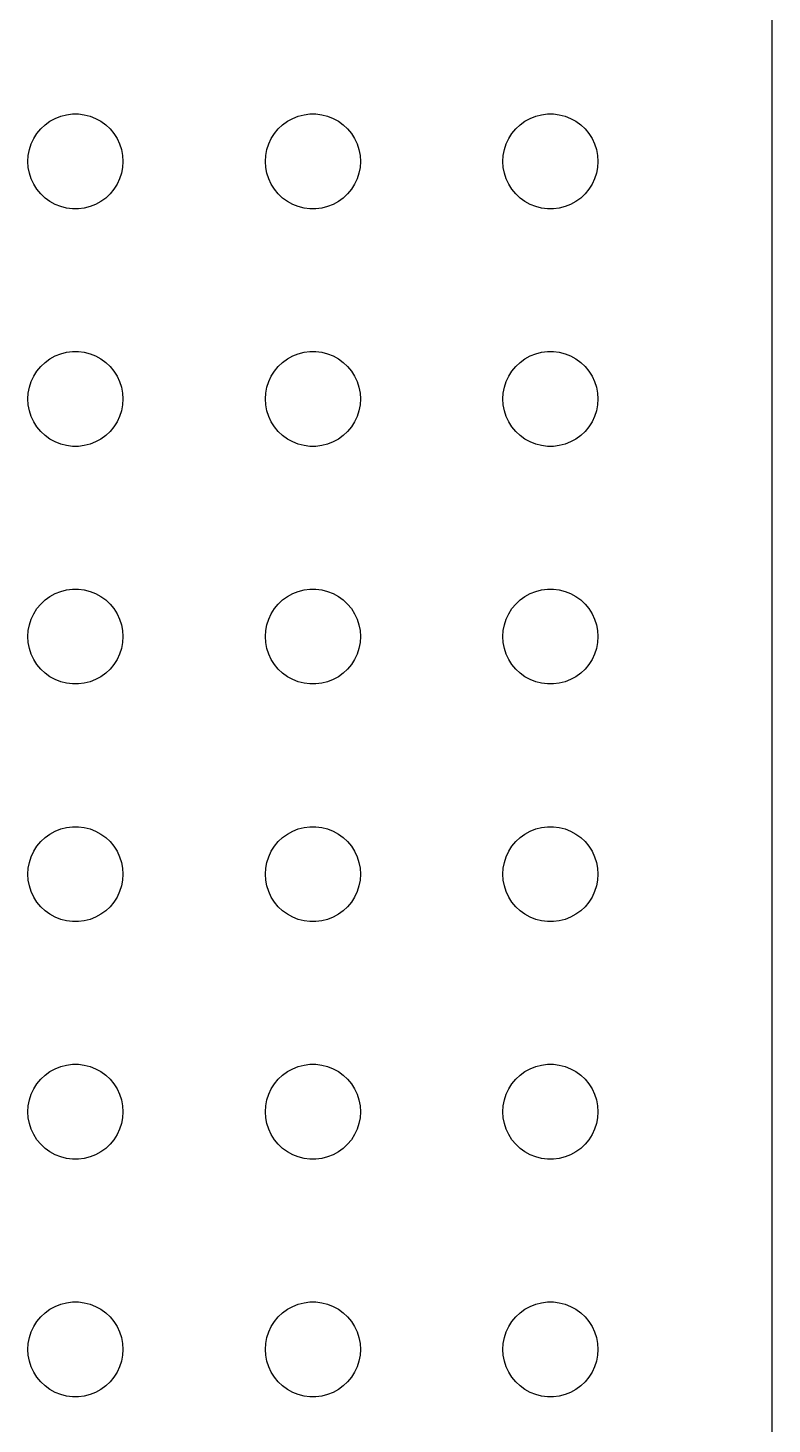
# Model space of a CAD drawing. Header units: metres. Extents: x -90 to 90, y -89 to 89.
# Drawn here: x 66 to 89.5, y -47.36 to -3.29 of the extents above; entities that cross this region are included whole.
import ezdxf

# ---------------------------------------------------------------- set-up
doc = ezdxf.new("R2010")
doc.units = ezdxf.units.M

msp = doc.modelspace()

# ---------------------------------------------------------------- linework, layer by layer
for p, q in [((89.5, -84.5), (89.5, 84.5)), ((66.6963, -6.23351), (66.8613, -6.14275)), ((66.8613, -6.14275), (67.0365, -6.07341)), ((67.0365, -6.07341), (67.2189, -6.02657)), ((67.2189, -6.02657), (67.4058, -6.00294)), ((67.4058, -6.00294), (67.5942, -6.00294)), ((67.5942, -6.00294), (67.7811, -6.02657)), ((67.7811, -6.02657), (67.9635, -6.07341)), ((67.9635, -6.07341), (68.1387, -6.14275)), ((68.1387, -6.14275), (68.3037, -6.23351)), ((74.1963, -6.23351), (74.3613, -6.14275)), ((74.3613, -6.14275), (74.5365, -6.07341)), ((74.5365, -6.07341), (74.7189, -6.02657)), ((74.7189, -6.02657), (74.9058, -6.00294)), ((74.9058, -6.00294), (75.0942, -6.00294)), ((75.0942, -6.00294), (75.2811, -6.02657)), ((75.2811, -6.02657), (75.4635, -6.07341)), ((75.4635, -6.07341), (75.6387, -6.14275)), ((75.6387, -6.14275), (75.8037, -6.23351)), ((81.6963, -6.23351), (81.8613, -6.14275)), ((81.8613, -6.14275), (82.0365, -6.07341)), ((82.0365, -6.07341), (82.2189, -6.02657)), ((82.2189, -6.02657), (82.4058, -6.00294)), ((82.4058, -6.00294), (82.5942, -6.00294)), ((82.5942, -6.00294), (82.7811, -6.02657)), ((82.7811, -6.02657), (82.9635, -6.07341)), ((82.9635, -6.07341), (83.1387, -6.14275)), ((83.1387, -6.14275), (83.3037, -6.23351)), ((66.2865, -6.61832), (66.4065, -6.47318)), ((66.4065, -6.47318), (66.5439, -6.34422)), ((66.5439, -6.34422), (66.6963, -6.23351)), ((68.3037, -6.23351), (68.4561, -6.34422)), ((68.4561, -6.34422), (68.5934, -6.47318)), ((68.5934, -6.47318), (68.7135, -6.61832)), ((73.7865, -6.61832), (73.9065, -6.47318)), ((73.9065, -6.47318), (74.0439, -6.34422)), ((74.0439, -6.34422), (74.1963, -6.23351)), ((75.8037, -6.23351), (75.9561, -6.34422)), ((75.9561, -6.34422), (76.0934, -6.47318)), ((76.0934, -6.47318), (76.2135, -6.61832)), ((81.2865, -6.61832), (81.4065, -6.47318)), ((81.4065, -6.47318), (81.5439, -6.34422)), ((81.5439, -6.34422), (81.6963, -6.23351)), ((83.3037, -6.23351), (83.4561, -6.34422)), ((83.4561, -6.34422), (83.5934, -6.47318)), ((83.5934, -6.47318), (83.7135, -6.61832)), ((66.0471, -7.12695), (66.1053, -6.9478)), ((66.1053, -6.9478), (66.1855, -6.77736)), ((66.1855, -6.77736), (66.2865, -6.61832)), ((68.7135, -6.61832), (68.8145, -6.77736)), ((68.8145, -6.77736), (68.8947, -6.9478)), ((68.8947, -6.9478), (68.9529, -7.12695)), ((73.5471, -7.12695), (73.6053, -6.9478)), ((73.6053, -6.9478), (73.6855, -6.77736)), ((73.6855, -6.77736), (73.7865, -6.61832)), ((76.2135, -6.61832), (76.3145, -6.77736)), ((76.3145, -6.77736), (76.3947, -6.9478)), ((76.3947, -6.9478), (76.4529, -7.12695)), ((81.0471, -7.12695), (81.1053, -6.9478)), ((81.1053, -6.9478), (81.1855, -6.77736)), ((81.1855, -6.77736), (81.2865, -6.61832)), ((83.7135, -6.61832), (83.8145, -6.77736)), ((83.8145, -6.77736), (83.8947, -6.9478)), ((83.8947, -6.9478), (83.9529, -7.12695)), ((66, -7.5), (66.0118, -7.312)), ((66.0118, -7.312), (66.0471, -7.12695)), ((68.9529, -7.12695), (68.9882, -7.312)), ((68.9882, -7.312), (69, -7.5)), ((73.5, -7.5), (73.5118, -7.312)), ((73.5118, -7.312), (73.5471, -7.12695)), ((76.4529, -7.12695), (76.4882, -7.312)), ((76.4882, -7.312), (76.5, -7.5)), ((81, -7.5), (81.0118, -7.312)), ((81.0118, -7.312), (81.0471, -7.12695)), ((83.9529, -7.12695), (83.9882, -7.312)), ((83.9882, -7.312), (84, -7.5)), ((66.0118, -7.68799), (66, -7.5)), ((66.0471, -7.87303), (66.0118, -7.68799)), ((66.1053, -8.05219), (66.0471, -7.87303)), ((68.9529, -7.87303), (68.8947, -8.05219)), ((68.9882, -7.68799), (68.9529, -7.87303)), ((69, -7.5), (68.9882, -7.68799)), ((73.5118, -7.68799), (73.5, -7.5)), ((73.5471, -7.87303), (73.5118, -7.68799)), ((73.6053, -8.05219), (73.5471, -7.87303)), ((76.4529, -7.87303), (76.3947, -8.05219)), ((76.4882, -7.68799), (76.4529, -7.87303)), ((76.5, -7.5), (76.4882, -7.68799)), ((81.0118, -7.68799), (81, -7.5)), ((81.0471, -7.87303), (81.0118, -7.68799)), ((81.1053, -8.05219), (81.0471, -7.87303)), ((83.9529, -7.87303), (83.8947, -8.05219)), ((83.9882, -7.68799), (83.9529, -7.87303)), ((84, -7.5), (83.9882, -7.68799)), ((66.1855, -8.22263), (66.1053, -8.05219)), ((66.2865, -8.38167), (66.1855, -8.22263)), ((68.8145, -8.22263), (68.7135, -8.38167)), ((68.8947, -8.05219), (68.8145, -8.22263)), ((73.6855, -8.22263), (73.6053, -8.05219)), ((73.7865, -8.38167), (73.6855, -8.22263)), ((76.3145, -8.22263), (76.2135, -8.38167)), ((76.3947, -8.05219), (76.3145, -8.22263)), ((81.1855, -8.22263), (81.1053, -8.05219)), ((81.2865, -8.38167), (81.1855, -8.22263)), ((83.8145, -8.22263), (83.7135, -8.38167)), ((83.8947, -8.05219), (83.8145, -8.22263)), ((66.4065, -8.52681), (66.2865, -8.38167)), ((66.5439, -8.65576), (66.4065, -8.52681)), ((66.6963, -8.76648), (66.5439, -8.65576)), ((66.8613, -8.85724), (66.6963, -8.76648)), ((68.3037, -8.76648), (68.1387, -8.85724)), ((68.4561, -8.65576), (68.3037, -8.76648)), ((68.5934, -8.52681), (68.4561, -8.65576)), ((68.7135, -8.38167), (68.5934, -8.52681)), ((73.9065, -8.52681), (73.7865, -8.38167)), ((74.0439, -8.65576), (73.9065, -8.52681)), ((74.1963, -8.76648), (74.0439, -8.65576)), ((74.3613, -8.85724), (74.1963, -8.76648)), ((75.8037, -8.76648), (75.6387, -8.85724)), ((75.9561, -8.65576), (75.8037, -8.76648)), ((76.0934, -8.52681), (75.9561, -8.65576)), ((76.2135, -8.38167), (76.0934, -8.52681)), ((81.4065, -8.52681), (81.2865, -8.38167)), ((81.5439, -8.65576), (81.4065, -8.52681)), ((81.6963, -8.76648), (81.5439, -8.65576)), ((81.8613, -8.85724), (81.6963, -8.76648)), ((83.3037, -8.76648), (83.1387, -8.85724)), ((83.4561, -8.65576), (83.3037, -8.76648)), ((83.5934, -8.52681), (83.4561, -8.65576)), ((83.7135, -8.38167), (83.5934, -8.52681)), ((67.0365, -8.92657), (66.8613, -8.85724)), ((67.2189, -8.97342), (67.0365, -8.92657)), ((67.4058, -8.99704), (67.2189, -8.97342)), ((67.5942, -8.99704), (67.4058, -8.99704)), ((67.7811, -8.97342), (67.5942, -8.99704)), ((67.9635, -8.92657), (67.7811, -8.97342)), ((68.1387, -8.85724), (67.9635, -8.92657)), ((74.5365, -8.92657), (74.3613, -8.85724)), ((74.7189, -8.97342), (74.5365, -8.92657)), ((74.9058, -8.99704), (74.7189, -8.97342)), ((75.0942, -8.99704), (74.9058, -8.99704)), ((75.2811, -8.97342), (75.0942, -8.99704)), ((75.4635, -8.92657), (75.2811, -8.97342)), ((75.6387, -8.85724), (75.4635, -8.92657)), ((82.0365, -8.92657), (81.8613, -8.85724)), ((82.2189, -8.97342), (82.0365, -8.92657)), ((82.4058, -8.99704), (82.2189, -8.97342)), ((82.5942, -8.99704), (82.4058, -8.99704)), ((82.7811, -8.97342), (82.5942, -8.99704)), ((82.9635, -8.92657), (82.7811, -8.97342)), ((83.1387, -8.85724), (82.9635, -8.92657)), ((66.6963, -13.7335), (66.8613, -13.6427)), ((66.8613, -13.6427), (67.0365, -13.5734)), ((67.0365, -13.5734), (67.2189, -13.5266)), ((67.2189, -13.5266), (67.4058, -13.5029)), ((67.4058, -13.5029), (67.5942, -13.5029)), ((67.5942, -13.5029), (67.7811, -13.5266)), ((67.7811, -13.5266), (67.9635, -13.5734)), ((67.9635, -13.5734), (68.1387, -13.6427)), ((68.1387, -13.6427), (68.3037, -13.7335)), ((74.1963, -13.7335), (74.3613, -13.6427)), ((74.3613, -13.6427), (74.5365, -13.5734)), ((74.5365, -13.5734), (74.7189, -13.5266)), ((74.7189, -13.5266), (74.9058, -13.5029)), ((74.9058, -13.5029), (75.0942, -13.5029)), ((75.0942, -13.5029), (75.2811, -13.5266)), ((75.2811, -13.5266), (75.4635, -13.5734)), ((75.4635, -13.5734), (75.6387, -13.6427)), ((75.6387, -13.6427), (75.8037, -13.7335)), ((81.6963, -13.7335), (81.8613, -13.6427)), ((81.8613, -13.6427), (82.0365, -13.5734)), ((82.0365, -13.5734), (82.2189, -13.5266)), ((82.2189, -13.5266), (82.4058, -13.5029)), ((82.4058, -13.5029), (82.5942, -13.5029)), ((82.5942, -13.5029), (82.7811, -13.5266)), ((82.7811, -13.5266), (82.9635, -13.5734)), ((82.9635, -13.5734), (83.1387, -13.6427)), ((83.1387, -13.6427), (83.3037, -13.7335)), ((66.2865, -14.1183), (66.4065, -13.9732)), ((66.4065, -13.9732), (66.5439, -13.8442)), ((66.5439, -13.8442), (66.6963, -13.7335)), ((68.3037, -13.7335), (68.4561, -13.8442)), ((68.4561, -13.8442), (68.5934, -13.9732)), ((68.5934, -13.9732), (68.7135, -14.1183)), ((73.7865, -14.1183), (73.9065, -13.9732)), ((73.9065, -13.9732), (74.0439, -13.8442)), ((74.0439, -13.8442), (74.1963, -13.7335)), ((75.8037, -13.7335), (75.9561, -13.8442)), ((75.9561, -13.8442), (76.0934, -13.9732)), ((76.0934, -13.9732), (76.2135, -14.1183)), ((81.2865, -14.1183), (81.4065, -13.9732)), ((81.4065, -13.9732), (81.5439, -13.8442)), ((81.5439, -13.8442), (81.6963, -13.7335)), ((83.3037, -13.7335), (83.4561, -13.8442)), ((83.4561, -13.8442), (83.5934, -13.9732)), ((83.5934, -13.9732), (83.7135, -14.1183)), ((66.0471, -14.627), (66.1053, -14.4478)), ((66.1053, -14.4478), (66.1855, -14.2774)), ((66.1855, -14.2774), (66.2865, -14.1183)), ((68.7135, -14.1183), (68.8145, -14.2774)), ((68.8145, -14.2774), (68.8947, -14.4478)), ((68.8947, -14.4478), (68.9529, -14.627)), ((73.5471, -14.627), (73.6053, -14.4478)), ((73.6053, -14.4478), (73.6855, -14.2774)), ((73.6855, -14.2774), (73.7865, -14.1183)), ((76.2135, -14.1183), (76.3145, -14.2774)), ((76.3145, -14.2774), (76.3947, -14.4478)), ((76.3947, -14.4478), (76.4529, -14.627)), ((81.0471, -14.627), (81.1053, -14.4478)), ((81.1053, -14.4478), (81.1855, -14.2774)), ((81.1855, -14.2774), (81.2865, -14.1183)), ((83.7135, -14.1183), (83.8145, -14.2774)), ((83.8145, -14.2774), (83.8947, -14.4478)), ((83.8947, -14.4478), (83.9529, -14.627)), ((66, -15), (66.0118, -14.812)), ((66.0118, -14.812), (66.0471, -14.627)), ((68.9529, -14.627), (68.9882, -14.812)), ((68.9882, -14.812), (69, -15)), ((73.5, -15), (73.5118, -14.812)), ((73.5118, -14.812), (73.5471, -14.627)), ((76.4529, -14.627), (76.4882, -14.812)), ((76.4882, -14.812), (76.5, -15)), ((81, -15), (81.0118, -14.812)), ((81.0118, -14.812), (81.0471, -14.627)), ((83.9529, -14.627), (83.9882, -14.812)), ((83.9882, -14.812), (84, -15)), ((66.0118, -15.188), (66, -15)), ((66.0471, -15.373), (66.0118, -15.188)), ((66.1053, -15.5522), (66.0471, -15.373)), ((68.9529, -15.373), (68.8947, -15.5522)), ((68.9882, -15.188), (68.9529, -15.373)), ((69, -15), (68.9882, -15.188)), ((73.5118, -15.188), (73.5, -15)), ((73.5471, -15.373), (73.5118, -15.188)), ((73.6053, -15.5522), (73.5471, -15.373)), ((76.4529, -15.373), (76.3947, -15.5522)), ((76.4882, -15.188), (76.4529, -15.373)), ((76.5, -15), (76.4882, -15.188)), ((81.0118, -15.188), (81, -15)), ((81.0471, -15.373), (81.0118, -15.188)), ((81.1053, -15.5522), (81.0471, -15.373)), ((83.9529, -15.373), (83.8947, -15.5522)), ((83.9882, -15.188), (83.9529, -15.373)), ((84, -15), (83.9882, -15.188)), ((66.1855, -15.7226), (66.1053, -15.5522)), ((66.2865, -15.8817), (66.1855, -15.7226)), ((68.8145, -15.7226), (68.7135, -15.8817)), ((68.8947, -15.5522), (68.8145, -15.7226)), ((73.6855, -15.7226), (73.6053, -15.5522)), ((73.7865, -15.8817), (73.6855, -15.7226)), ((76.3145, -15.7226), (76.2135, -15.8817)), ((76.3947, -15.5522), (76.3145, -15.7226)), ((81.1855, -15.7226), (81.1053, -15.5522)), ((81.2865, -15.8817), (81.1855, -15.7226)), ((83.8145, -15.7226), (83.7135, -15.8817)), ((83.8947, -15.5522), (83.8145, -15.7226)), ((66.4065, -16.0268), (66.2865, -15.8817)), ((66.5439, -16.1558), (66.4065, -16.0268)), ((66.6963, -16.2665), (66.5439, -16.1558)), ((66.8613, -16.3572), (66.6963, -16.2665)), ((68.3037, -16.2665), (68.1387, -16.3572)), ((68.4561, -16.1558), (68.3037, -16.2665)), ((68.5934, -16.0268), (68.4561, -16.1558)), ((68.7135, -15.8817), (68.5934, -16.0268)), ((73.9065, -16.0268), (73.7865, -15.8817)), ((74.0439, -16.1558), (73.9065, -16.0268)), ((74.1963, -16.2665), (74.0439, -16.1558)), ((74.3613, -16.3572), (74.1963, -16.2665)), ((75.8037, -16.2665), (75.6387, -16.3572)), ((75.9561, -16.1558), (75.8037, -16.2665)), ((76.0934, -16.0268), (75.9561, -16.1558)), ((76.2135, -15.8817), (76.0934, -16.0268)), ((81.4065, -16.0268), (81.2865, -15.8817)), ((81.5439, -16.1558), (81.4065, -16.0268)), ((81.6963, -16.2665), (81.5439, -16.1558)), ((81.8613, -16.3572), (81.6963, -16.2665)), ((83.3037, -16.2665), (83.1387, -16.3572)), ((83.4561, -16.1558), (83.3037, -16.2665)), ((83.5934, -16.0268), (83.4561, -16.1558)), ((83.7135, -15.8817), (83.5934, -16.0268)), ((67.0365, -16.4266), (66.8613, -16.3572)), ((67.2189, -16.4734), (67.0365, -16.4266)), ((67.4058, -16.497), (67.2189, -16.4734)), ((67.5942, -16.497), (67.4058, -16.497)), ((67.7811, -16.4734), (67.5942, -16.497)), ((67.9635, -16.4266), (67.7811, -16.4734)), ((68.1387, -16.3572), (67.9635, -16.4266)), ((74.5365, -16.4266), (74.3613, -16.3572)), ((74.7189, -16.4734), (74.5365, -16.4266)), ((74.9058, -16.497), (74.7189, -16.4734)), ((75.0942, -16.497), (74.9058, -16.497)), ((75.2811, -16.4734), (75.0942, -16.497)), ((75.4635, -16.4266), (75.2811, -16.4734)), ((75.6387, -16.3572), (75.4635, -16.4266)), ((82.0365, -16.4266), (81.8613, -16.3572)), ((82.2189, -16.4734), (82.0365, -16.4266)), ((82.4058, -16.497), (82.2189, -16.4734)), ((82.5942, -16.497), (82.4058, -16.497)), ((82.7811, -16.4734), (82.5942, -16.497)), ((82.9635, -16.4266), (82.7811, -16.4734)), ((83.1387, -16.3572), (82.9635, -16.4266)), ((66.6963, -21.2335), (66.8613, -21.1427)), ((66.8613, -21.1427), (67.0365, -21.0734)), ((67.0365, -21.0734), (67.2189, -21.0266)), ((67.2189, -21.0266), (67.4058, -21.003)), ((67.4058, -21.003), (67.5942, -21.003)), ((67.5942, -21.003), (67.7811, -21.0266)), ((67.7811, -21.0266), (67.9635, -21.0734)), ((67.9635, -21.0734), (68.1387, -21.1427)), ((68.1387, -21.1427), (68.3037, -21.2335)), ((74.1963, -21.2335), (74.3613, -21.1427)), ((74.3613, -21.1427), (74.5365, -21.0734)), ((74.5365, -21.0734), (74.7189, -21.0266)), ((74.7189, -21.0266), (74.9058, -21.003)), ((74.9058, -21.003), (75.0942, -21.003)), ((75.0942, -21.003), (75.2811, -21.0266)), ((75.2811, -21.0266), (75.4635, -21.0734)), ((75.4635, -21.0734), (75.6387, -21.1427)), ((75.6387, -21.1427), (75.8037, -21.2335)), ((81.6963, -21.2335), (81.8613, -21.1427)), ((81.8613, -21.1427), (82.0365, -21.0734)), ((82.0365, -21.0734), (82.2189, -21.0266)), ((82.2189, -21.0266), (82.4058, -21.003)), ((82.4058, -21.003), (82.5942, -21.003)), ((82.5942, -21.003), (82.7811, -21.0266)), ((82.7811, -21.0266), (82.9635, -21.0734)), ((82.9635, -21.0734), (83.1387, -21.1427)), ((83.1387, -21.1427), (83.3037, -21.2335)), ((66.2865, -21.6183), (66.4065, -21.4732)), ((66.4065, -21.4732), (66.5439, -21.3442)), ((66.5439, -21.3442), (66.6963, -21.2335)), ((68.3037, -21.2335), (68.4561, -21.3442)), ((68.4561, -21.3442), (68.5934, -21.4732)), ((68.5934, -21.4732), (68.7135, -21.6183)), ((73.7865, -21.6183), (73.9065, -21.4732)), ((73.9065, -21.4732), (74.0439, -21.3442)), ((74.0439, -21.3442), (74.1963, -21.2335)), ((75.8037, -21.2335), (75.9561, -21.3442)), ((75.9561, -21.3442), (76.0934, -21.4732)), ((76.0934, -21.4732), (76.2135, -21.6183)), ((81.2865, -21.6183), (81.4065, -21.4732)), ((81.4065, -21.4732), (81.5439, -21.3442)), ((81.5439, -21.3442), (81.6963, -21.2335)), ((83.3037, -21.2335), (83.4561, -21.3442)), ((83.4561, -21.3442), (83.5934, -21.4732)), ((83.5934, -21.4732), (83.7135, -21.6183)), ((66.0471, -22.127), (66.1053, -21.9478)), ((66.1053, -21.9478), (66.1855, -21.7774)), ((66.1855, -21.7774), (66.2865, -21.6183)), ((68.7135, -21.6183), (68.8145, -21.7774)), ((68.8145, -21.7774), (68.8947, -21.9478)), ((68.8947, -21.9478), (68.9529, -22.127)), ((73.5471, -22.127), (73.6053, -21.9478)), ((73.6053, -21.9478), (73.6855, -21.7774)), ((73.6855, -21.7774), (73.7865, -21.6183)), ((76.2135, -21.6183), (76.3145, -21.7774)), ((76.3145, -21.7774), (76.3947, -21.9478)), ((76.3947, -21.9478), (76.4529, -22.127)), ((81.0471, -22.127), (81.1053, -21.9478)), ((81.1053, -21.9478), (81.1855, -21.7774)), ((81.1855, -21.7774), (81.2865, -21.6183)), ((83.7135, -21.6183), (83.8145, -21.7774)), ((83.8145, -21.7774), (83.8947, -21.9478)), ((83.8947, -21.9478), (83.9529, -22.127)), ((66, -22.5), (66.0118, -22.312)), ((66.0118, -22.312), (66.0471, -22.127)), ((68.9529, -22.127), (68.9882, -22.312)), ((68.9882, -22.312), (69, -22.5)), ((73.5, -22.5), (73.5118, -22.312)), ((73.5118, -22.312), (73.5471, -22.127)), ((76.4529, -22.127), (76.4882, -22.312)), ((76.4882, -22.312), (76.5, -22.5)), ((81, -22.5), (81.0118, -22.312)), ((81.0118, -22.312), (81.0471, -22.127)), ((83.9529, -22.127), (83.9882, -22.312)), ((83.9882, -22.312), (84, -22.5)), ((66.0118, -22.688), (66, -22.5)), ((66.0471, -22.873), (66.0118, -22.688)), ((66.1053, -23.0522), (66.0471, -22.873)), ((68.9529, -22.873), (68.8947, -23.0522)), ((68.9882, -22.688), (68.9529, -22.873)), ((69, -22.5), (68.9882, -22.688)), ((73.5118, -22.688), (73.5, -22.5)), ((73.5471, -22.873), (73.5118, -22.688)), ((73.6053, -23.0522), (73.5471, -22.873)), ((76.4529, -22.873), (76.3947, -23.0522)), ((76.4882, -22.688), (76.4529, -22.873)), ((76.5, -22.5), (76.4882, -22.688)), ((81.0118, -22.688), (81, -22.5)), ((81.0471, -22.873), (81.0118, -22.688)), ((81.1053, -23.0522), (81.0471, -22.873)), ((83.9529, -22.873), (83.8947, -23.0522)), ((83.9882, -22.688), (83.9529, -22.873)), ((84, -22.5), (83.9882, -22.688)), ((66.1855, -23.2226), (66.1053, -23.0522)), ((66.2865, -23.3817), (66.1855, -23.2226)), ((68.8145, -23.2226), (68.7135, -23.3817)), ((68.8947, -23.0522), (68.8145, -23.2226)), ((73.6855, -23.2226), (73.6053, -23.0522)), ((73.7865, -23.3817), (73.6855, -23.2226)), ((76.3145, -23.2226), (76.2135, -23.3817)), ((76.3947, -23.0522), (76.3145, -23.2226)), ((81.1855, -23.2226), (81.1053, -23.0522)), ((81.2865, -23.3817), (81.1855, -23.2226)), ((83.8145, -23.2226), (83.7135, -23.3817)), ((83.8947, -23.0522), (83.8145, -23.2226)), ((66.4065, -23.5268), (66.2865, -23.3817)), ((66.5439, -23.6558), (66.4065, -23.5268)), ((66.6963, -23.7665), (66.5439, -23.6558)), ((66.8613, -23.8572), (66.6963, -23.7665)), ((68.3037, -23.7665), (68.1387, -23.8572)), ((68.4561, -23.6558), (68.3037, -23.7665)), ((68.5934, -23.5268), (68.4561, -23.6558)), ((68.7135, -23.3817), (68.5934, -23.5268)), ((73.9065, -23.5268), (73.7865, -23.3817)), ((74.0439, -23.6558), (73.9065, -23.5268)), ((74.1963, -23.7665), (74.0439, -23.6558)), ((74.3613, -23.8572), (74.1963, -23.7665)), ((75.8037, -23.7665), (75.6387, -23.8572)), ((75.9561, -23.6558), (75.8037, -23.7665)), ((76.0934, -23.5268), (75.9561, -23.6558)), ((76.2135, -23.3817), (76.0934, -23.5268)), ((81.4065, -23.5268), (81.2865, -23.3817)), ((81.5439, -23.6558), (81.4065, -23.5268)), ((81.6963, -23.7665), (81.5439, -23.6558)), ((81.8613, -23.8572), (81.6963, -23.7665)), ((83.3037, -23.7665), (83.1387, -23.8572)), ((83.4561, -23.6558), (83.3037, -23.7665)), ((83.5934, -23.5268), (83.4561, -23.6558)), ((83.7135, -23.3817), (83.5934, -23.5268)), ((67.0365, -23.9266), (66.8613, -23.8572)), ((67.2189, -23.9734), (67.0365, -23.9266)), ((67.4058, -23.997), (67.2189, -23.9734)), ((67.5942, -23.997), (67.4058, -23.997)), ((67.7811, -23.9734), (67.5942, -23.997)), ((67.9635, -23.9266), (67.7811, -23.9734)), ((68.1387, -23.8572), (67.9635, -23.9266)), ((74.5365, -23.9266), (74.3613, -23.8572)), ((74.7189, -23.9734), (74.5365, -23.9266)), ((74.9058, -23.997), (74.7189, -23.9734)), ((75.0942, -23.997), (74.9058, -23.997)), ((75.2811, -23.9734), (75.0942, -23.997)), ((75.4635, -23.9266), (75.2811, -23.9734)), ((75.6387, -23.8572), (75.4635, -23.9266)), ((82.0365, -23.9266), (81.8613, -23.8572)), ((82.2189, -23.9734), (82.0365, -23.9266)), ((82.4058, -23.997), (82.2189, -23.9734)), ((82.5942, -23.997), (82.4058, -23.997)), ((82.7811, -23.9734), (82.5942, -23.997)), ((82.9635, -23.9266), (82.7811, -23.9734)), ((83.1387, -23.8572), (82.9635, -23.9266)), ((66.6963, -28.7335), (66.8613, -28.6427)), ((66.8613, -28.6427), (67.0365, -28.5734)), ((67.0365, -28.5734), (67.2189, -28.5266)), ((67.2189, -28.5266), (67.4058, -28.503)), ((67.4058, -28.503), (67.5942, -28.503)), ((67.5942, -28.503), (67.7811, -28.5266)), ((67.7811, -28.5266), (67.9635, -28.5734)), ((67.9635, -28.5734), (68.1387, -28.6427)), ((68.1387, -28.6427), (68.3037, -28.7335)), ((74.1963, -28.7335), (74.3613, -28.6427)), ((74.3613, -28.6427), (74.5365, -28.5734)), ((74.5365, -28.5734), (74.7189, -28.5266)), ((74.7189, -28.5266), (74.9058, -28.503)), ((74.9058, -28.503), (75.0942, -28.503)), ((75.0942, -28.503), (75.2811, -28.5266)), ((75.2811, -28.5266), (75.4635, -28.5734)), ((75.4635, -28.5734), (75.6387, -28.6427)), ((75.6387, -28.6427), (75.8037, -28.7335)), ((81.6963, -28.7335), (81.8613, -28.6427)), ((81.8613, -28.6427), (82.0365, -28.5734)), ((82.0365, -28.5734), (82.2189, -28.5266)), ((82.2189, -28.5266), (82.4058, -28.503)), ((82.4058, -28.503), (82.5942, -28.503)), ((82.5942, -28.503), (82.7811, -28.5266)), ((82.7811, -28.5266), (82.9635, -28.5734)), ((82.9635, -28.5734), (83.1387, -28.6427)), ((83.1387, -28.6427), (83.3037, -28.7335)), ((66.2865, -29.1183), (66.4065, -28.9732)), ((66.4065, -28.9732), (66.5439, -28.8442)), ((66.5439, -28.8442), (66.6963, -28.7335)), ((68.3037, -28.7335), (68.4561, -28.8442)), ((68.4561, -28.8442), (68.5934, -28.9732)), ((68.5934, -28.9732), (68.7135, -29.1183)), ((73.7865, -29.1183), (73.9065, -28.9732)), ((73.9065, -28.9732), (74.0439, -28.8442)), ((74.0439, -28.8442), (74.1963, -28.7335)), ((75.8037, -28.7335), (75.9561, -28.8442)), ((75.9561, -28.8442), (76.0934, -28.9732)), ((76.0934, -28.9732), (76.2135, -29.1183)), ((81.2865, -29.1183), (81.4065, -28.9732)), ((81.4065, -28.9732), (81.5439, -28.8442)), ((81.5439, -28.8442), (81.6963, -28.7335)), ((83.3037, -28.7335), (83.4561, -28.8442)), ((83.4561, -28.8442), (83.5934, -28.9732)), ((83.5934, -28.9732), (83.7135, -29.1183)), ((66.0471, -29.627), (66.1053, -29.4478)), ((66.1053, -29.4478), (66.1855, -29.2774)), ((66.1855, -29.2774), (66.2865, -29.1183)), ((68.7135, -29.1183), (68.8145, -29.2774)), ((68.8145, -29.2774), (68.8947, -29.4478)), ((68.8947, -29.4478), (68.9529, -29.627)), ((73.5471, -29.627), (73.6053, -29.4478)), ((73.6053, -29.4478), (73.6855, -29.2774)), ((73.6855, -29.2774), (73.7865, -29.1183)), ((76.2135, -29.1183), (76.3145, -29.2774)), ((76.3145, -29.2774), (76.3947, -29.4478)), ((76.3947, -29.4478), (76.4529, -29.627)), ((81.0471, -29.627), (81.1053, -29.4478)), ((81.1053, -29.4478), (81.1855, -29.2774)), ((81.1855, -29.2774), (81.2865, -29.1183)), ((83.7135, -29.1183), (83.8145, -29.2774)), ((83.8145, -29.2774), (83.8947, -29.4478)), ((83.8947, -29.4478), (83.9529, -29.627)), ((66, -30), (66.0118, -29.812)), ((66.0118, -29.812), (66.0471, -29.627)), ((68.9529, -29.627), (68.9882, -29.812)), ((68.9882, -29.812), (69, -30)), ((73.5, -30), (73.5118, -29.812)), ((73.5118, -29.812), (73.5471, -29.627)), ((76.4529, -29.627), (76.4882, -29.812)), ((76.4882, -29.812), (76.5, -30)), ((81, -30), (81.0118, -29.812)), ((81.0118, -29.812), (81.0471, -29.627)), ((83.9529, -29.627), (83.9882, -29.812)), ((83.9882, -29.812), (84, -30)), ((66.0118, -30.188), (66, -30)), ((66.0471, -30.373), (66.0118, -30.188)), ((66.1053, -30.5522), (66.0471, -30.373)), ((68.9529, -30.373), (68.8947, -30.5522)), ((68.9882, -30.188), (68.9529, -30.373)), ((69, -30), (68.9882, -30.188)), ((73.5118, -30.188), (73.5, -30)), ((73.5471, -30.373), (73.5118, -30.188)), ((73.6053, -30.5522), (73.5471, -30.373)), ((76.4529, -30.373), (76.3947, -30.5522)), ((76.4882, -30.188), (76.4529, -30.373)), ((76.5, -30), (76.4882, -30.188)), ((81.0118, -30.188), (81, -30)), ((81.0471, -30.373), (81.0118, -30.188)), ((81.1053, -30.5522), (81.0471, -30.373)), ((83.9529, -30.373), (83.8947, -30.5522)), ((83.9882, -30.188), (83.9529, -30.373)), ((84, -30), (83.9882, -30.188)), ((66.1855, -30.7226), (66.1053, -30.5522)), ((66.2865, -30.8817), (66.1855, -30.7226)), ((68.8145, -30.7226), (68.7135, -30.8817)), ((68.8947, -30.5522), (68.8145, -30.7226)), ((73.6855, -30.7226), (73.6053, -30.5522)), ((73.7865, -30.8817), (73.6855, -30.7226)), ((76.3145, -30.7226), (76.2135, -30.8817)), ((76.3947, -30.5522), (76.3145, -30.7226)), ((81.1855, -30.7226), (81.1053, -30.5522)), ((81.2865, -30.8817), (81.1855, -30.7226)), ((83.8145, -30.7226), (83.7135, -30.8817)), ((83.8947, -30.5522), (83.8145, -30.7226)), ((66.4065, -31.0268), (66.2865, -30.8817)), ((66.5439, -31.1558), (66.4065, -31.0268)), ((66.6963, -31.2665), (66.5439, -31.1558)), ((66.8613, -31.3572), (66.6963, -31.2665)), ((68.3037, -31.2665), (68.1387, -31.3572)), ((68.4561, -31.1558), (68.3037, -31.2665)), ((68.5934, -31.0268), (68.4561, -31.1558)), ((68.7135, -30.8817), (68.5934, -31.0268)), ((73.9065, -31.0268), (73.7865, -30.8817)), ((74.0439, -31.1558), (73.9065, -31.0268)), ((74.1963, -31.2665), (74.0439, -31.1558)), ((74.3613, -31.3572), (74.1963, -31.2665)), ((75.8037, -31.2665), (75.6387, -31.3572)), ((75.9561, -31.1558), (75.8037, -31.2665)), ((76.0934, -31.0268), (75.9561, -31.1558)), ((76.2135, -30.8817), (76.0934, -31.0268)), ((81.4065, -31.0268), (81.2865, -30.8817)), ((81.5439, -31.1558), (81.4065, -31.0268)), ((81.6963, -31.2665), (81.5439, -31.1558)), ((81.8613, -31.3572), (81.6963, -31.2665)), ((83.3037, -31.2665), (83.1387, -31.3572)), ((83.4561, -31.1558), (83.3037, -31.2665)), ((83.5934, -31.0268), (83.4561, -31.1558)), ((83.7135, -30.8817), (83.5934, -31.0268)), ((67.0365, -31.4266), (66.8613, -31.3572)), ((67.2189, -31.4734), (67.0365, -31.4266)), ((67.4058, -31.497), (67.2189, -31.4734)), ((67.5942, -31.497), (67.4058, -31.497)), ((67.7811, -31.4734), (67.5942, -31.497)), ((67.9635, -31.4266), (67.7811, -31.4734)), ((68.1387, -31.3572), (67.9635, -31.4266)), ((74.5365, -31.4266), (74.3613, -31.3572)), ((74.7189, -31.4734), (74.5365, -31.4266)), ((74.9058, -31.497), (74.7189, -31.4734)), ((75.0942, -31.497), (74.9058, -31.497)), ((75.2811, -31.4734), (75.0942, -31.497)), ((75.4635, -31.4266), (75.2811, -31.4734)), ((75.6387, -31.3572), (75.4635, -31.4266)), ((82.0365, -31.4266), (81.8613, -31.3572)), ((82.2189, -31.4734), (82.0365, -31.4266)), ((82.4058, -31.497), (82.2189, -31.4734)), ((82.5942, -31.497), (82.4058, -31.497)), ((82.7811, -31.4734), (82.5942, -31.497)), ((82.9635, -31.4266), (82.7811, -31.4734)), ((83.1387, -31.3572), (82.9635, -31.4266)), ((66.8613, -36.1428), (67.0365, -36.0734)), ((67.0365, -36.0734), (67.2189, -36.0266)), ((67.2189, -36.0266), (67.4058, -36.003)), ((67.4058, -36.003), (67.5942, -36.003)), ((67.5942, -36.003), (67.7811, -36.0266)), ((67.7811, -36.0266), (67.9635, -36.0734)), ((67.9635, -36.0734), (68.1387, -36.1428)), ((74.3613, -36.1428), (74.5365, -36.0734)), ((74.5365, -36.0734), (74.7189, -36.0266)), ((74.7189, -36.0266), (74.9058, -36.003)), ((74.9058, -36.003), (75.0942, -36.003)), ((75.0942, -36.003), (75.2811, -36.0266)), ((75.2811, -36.0266), (75.4635, -36.0734)), ((75.4635, -36.0734), (75.6387, -36.1428)), ((81.8613, -36.1428), (82.0365, -36.0734)), ((82.0365, -36.0734), (82.2189, -36.0266)), ((82.2189, -36.0266), (82.4058, -36.003)), ((82.4058, -36.003), (82.5942, -36.003)), ((82.5942, -36.003), (82.7811, -36.0266)), ((82.7811, -36.0266), (82.9635, -36.0734)), ((82.9635, -36.0734), (83.1387, -36.1428)), ((66.2865, -36.6183), (66.4065, -36.4732)), ((66.4065, -36.4732), (66.5439, -36.3442)), ((66.5439, -36.3442), (66.6963, -36.2335)), ((66.6963, -36.2335), (66.8613, -36.1428)), ((68.1387, -36.1428), (68.3037, -36.2335)), ((68.3037, -36.2335), (68.4561, -36.3442)), ((68.4561, -36.3442), (68.5934, -36.4732)), ((68.5934, -36.4732), (68.7135, -36.6183)), ((73.7865, -36.6183), (73.9065, -36.4732)), ((73.9065, -36.4732), (74.0439, -36.3442)), ((74.0439, -36.3442), (74.1963, -36.2335)), ((74.1963, -36.2335), (74.3613, -36.1428)), ((75.6387, -36.1428), (75.8037, -36.2335)), ((75.8037, -36.2335), (75.9561, -36.3442)), ((75.9561, -36.3442), (76.0934, -36.4732)), ((76.0934, -36.4732), (76.2135, -36.6183)), ((81.2865, -36.6183), (81.4065, -36.4732)), ((81.4065, -36.4732), (81.5439, -36.3442)), ((81.5439, -36.3442), (81.6963, -36.2335)), ((81.6963, -36.2335), (81.8613, -36.1428)), ((83.1387, -36.1428), (83.3037, -36.2335)), ((83.3037, -36.2335), (83.4561, -36.3442)), ((83.4561, -36.3442), (83.5934, -36.4732)), ((83.5934, -36.4732), (83.7135, -36.6183)), ((66.0471, -37.127), (66.1053, -36.9478)), ((66.1053, -36.9478), (66.1855, -36.7774)), ((66.1855, -36.7774), (66.2865, -36.6183)), ((68.7135, -36.6183), (68.8145, -36.7774)), ((68.8145, -36.7774), (68.8947, -36.9478)), ((68.8947, -36.9478), (68.9529, -37.127)), ((73.5471, -37.127), (73.6053, -36.9478)), ((73.6053, -36.9478), (73.6855, -36.7774)), ((73.6855, -36.7774), (73.7865, -36.6183)), ((76.2135, -36.6183), (76.3145, -36.7774)), ((76.3145, -36.7774), (76.3947, -36.9478)), ((76.3947, -36.9478), (76.4529, -37.127)), ((81.0471, -37.127), (81.1053, -36.9478)), ((81.1053, -36.9478), (81.1855, -36.7774)), ((81.1855, -36.7774), (81.2865, -36.6183)), ((83.7135, -36.6183), (83.8145, -36.7774)), ((83.8145, -36.7774), (83.8947, -36.9478)), ((83.8947, -36.9478), (83.9529, -37.127)), ((66, -37.5), (66.0118, -37.312)), ((66.0118, -37.312), (66.0471, -37.127)), ((68.9529, -37.127), (68.9882, -37.312)), ((68.9882, -37.312), (69, -37.5)), ((73.5, -37.5), (73.5118, -37.312)), ((73.5118, -37.312), (73.5471, -37.127)), ((76.4529, -37.127), (76.4882, -37.312)), ((76.4882, -37.312), (76.5, -37.5)), ((81, -37.5), (81.0118, -37.312)), ((81.0118, -37.312), (81.0471, -37.127)), ((83.9529, -37.127), (83.9882, -37.312)), ((83.9882, -37.312), (84, -37.5)), ((66.0118, -37.688), (66, -37.5)), ((66.0471, -37.873), (66.0118, -37.688)), ((66.1053, -38.0522), (66.0471, -37.873)), ((68.9529, -37.873), (68.8947, -38.0522)), ((68.9882, -37.688), (68.9529, -37.873)), ((69, -37.5), (68.9882, -37.688)), ((73.5118, -37.688), (73.5, -37.5)), ((73.5471, -37.873), (73.5118, -37.688)), ((73.6053, -38.0522), (73.5471, -37.873)), ((76.4529, -37.873), (76.3947, -38.0522)), ((76.4882, -37.688), (76.4529, -37.873)), ((76.5, -37.5), (76.4882, -37.688)), ((81.0118, -37.688), (81, -37.5)), ((81.0471, -37.873), (81.0118, -37.688)), ((81.1053, -38.0522), (81.0471, -37.873)), ((83.9529, -37.873), (83.8947, -38.0522)), ((83.9882, -37.688), (83.9529, -37.873)), ((84, -37.5), (83.9882, -37.688)), ((66.1855, -38.2226), (66.1053, -38.0522)), ((66.2865, -38.3817), (66.1855, -38.2226)), ((68.8145, -38.2226), (68.7135, -38.3817)), ((68.8947, -38.0522), (68.8145, -38.2226)), ((73.6855, -38.2226), (73.6053, -38.0522)), ((73.7865, -38.3817), (73.6855, -38.2226)), ((76.3145, -38.2226), (76.2135, -38.3817)), ((76.3947, -38.0522), (76.3145, -38.2226)), ((81.1855, -38.2226), (81.1053, -38.0522)), ((81.2865, -38.3817), (81.1855, -38.2226)), ((83.8145, -38.2226), (83.7135, -38.3817)), ((83.8947, -38.0522), (83.8145, -38.2226)), ((66.4065, -38.5268), (66.2865, -38.3817)), ((66.5439, -38.6558), (66.4065, -38.5268)), ((66.6963, -38.7665), (66.5439, -38.6558)), ((66.8613, -38.8572), (66.6963, -38.7665)), ((68.3037, -38.7665), (68.1387, -38.8572)), ((68.4561, -38.6558), (68.3037, -38.7665)), ((68.5934, -38.5268), (68.4561, -38.6558)), ((68.7135, -38.3817), (68.5934, -38.5268)), ((73.9065, -38.5268), (73.7865, -38.3817)), ((74.0439, -38.6558), (73.9065, -38.5268)), ((74.1963, -38.7665), (74.0439, -38.6558)), ((74.3613, -38.8572), (74.1963, -38.7665)), ((75.8037, -38.7665), (75.6387, -38.8572)), ((75.9561, -38.6558), (75.8037, -38.7665)), ((76.0934, -38.5268), (75.9561, -38.6558)), ((76.2135, -38.3817), (76.0934, -38.5268)), ((81.4065, -38.5268), (81.2865, -38.3817)), ((81.5439, -38.6558), (81.4065, -38.5268)), ((81.6963, -38.7665), (81.5439, -38.6558)), ((81.8613, -38.8572), (81.6963, -38.7665)), ((83.3037, -38.7665), (83.1387, -38.8572)), ((83.4561, -38.6558), (83.3037, -38.7665)), ((83.5934, -38.5268), (83.4561, -38.6558)), ((83.7135, -38.3817), (83.5934, -38.5268)), ((67.0365, -38.9266), (66.8613, -38.8572)), ((67.2189, -38.9734), (67.0365, -38.9266)), ((67.4058, -38.997), (67.2189, -38.9734)), ((67.5942, -38.997), (67.4058, -38.997)), ((67.7811, -38.9734), (67.5942, -38.997)), ((67.9635, -38.9266), (67.7811, -38.9734)), ((68.1387, -38.8572), (67.9635, -38.9266)), ((74.5365, -38.9266), (74.3613, -38.8572)), ((74.7189, -38.9734), (74.5365, -38.9266)), ((74.9058, -38.997), (74.7189, -38.9734)), ((75.0942, -38.997), (74.9058, -38.997)), ((75.2811, -38.9734), (75.0942, -38.997)), ((75.4635, -38.9266), (75.2811, -38.9734)), ((75.6387, -38.8572), (75.4635, -38.9266)), ((82.0365, -38.9266), (81.8613, -38.8572)), ((82.2189, -38.9734), (82.0365, -38.9266)), ((82.4058, -38.997), (82.2189, -38.9734)), ((82.5942, -38.997), (82.4058, -38.997)), ((82.7811, -38.9734), (82.5942, -38.997)), ((82.9635, -38.9266), (82.7811, -38.9734)), ((83.1387, -38.8572), (82.9635, -38.9266)), ((66.8613, -43.6428), (67.0365, -43.5734)), ((67.0365, -43.5734), (67.2189, -43.5266)), ((67.2189, -43.5266), (67.4058, -43.503)), ((67.4058, -43.503), (67.5942, -43.503)), ((67.5942, -43.503), (67.7811, -43.5266)), ((67.7811, -43.5266), (67.9635, -43.5734)), ((67.9635, -43.5734), (68.1387, -43.6428)), ((74.3613, -43.6428), (74.5365, -43.5734)), ((74.5365, -43.5734), (74.7189, -43.5266)), ((74.7189, -43.5266), (74.9058, -43.503)), ((74.9058, -43.503), (75.0942, -43.503)), ((75.0942, -43.503), (75.2811, -43.5266)), ((75.2811, -43.5266), (75.4635, -43.5734)), ((75.4635, -43.5734), (75.6387, -43.6428)), ((81.8613, -43.6428), (82.0365, -43.5734)), ((82.0365, -43.5734), (82.2189, -43.5266)), ((82.2189, -43.5266), (82.4058, -43.503)), ((82.4058, -43.503), (82.5942, -43.503)), ((82.5942, -43.503), (82.7811, -43.5266)), ((82.7811, -43.5266), (82.9635, -43.5734)), ((82.9635, -43.5734), (83.1387, -43.6428)), ((66.2865, -44.1183), (66.4065, -43.9732)), ((66.4065, -43.9732), (66.5439, -43.8442)), ((66.5439, -43.8442), (66.6963, -43.7335)), ((66.6963, -43.7335), (66.8613, -43.6428)), ((68.1387, -43.6428), (68.3037, -43.7335)), ((68.3037, -43.7335), (68.4561, -43.8442)), ((68.4561, -43.8442), (68.5934, -43.9732)), ((68.5934, -43.9732), (68.7135, -44.1183)), ((73.7865, -44.1183), (73.9065, -43.9732)), ((73.9065, -43.9732), (74.0439, -43.8442)), ((74.0439, -43.8442), (74.1963, -43.7335)), ((74.1963, -43.7335), (74.3613, -43.6428)), ((75.6387, -43.6428), (75.8037, -43.7335)), ((75.8037, -43.7335), (75.9561, -43.8442)), ((75.9561, -43.8442), (76.0934, -43.9732)), ((76.0934, -43.9732), (76.2135, -44.1183)), ((81.2865, -44.1183), (81.4065, -43.9732)), ((81.4065, -43.9732), (81.5439, -43.8442)), ((81.5439, -43.8442), (81.6963, -43.7335)), ((81.6963, -43.7335), (81.8613, -43.6428)), ((83.1387, -43.6428), (83.3037, -43.7335)), ((83.3037, -43.7335), (83.4561, -43.8442)), ((83.4561, -43.8442), (83.5934, -43.9732)), ((83.5934, -43.9732), (83.7135, -44.1183)), ((66.0471, -44.627), (66.1053, -44.4478)), ((66.1053, -44.4478), (66.1855, -44.2774)), ((66.1855, -44.2774), (66.2865, -44.1183)), ((68.7135, -44.1183), (68.8145, -44.2774)), ((68.8145, -44.2774), (68.8947, -44.4478)), ((68.8947, -44.4478), (68.9529, -44.627)), ((73.5471, -44.627), (73.6053, -44.4478)), ((73.6053, -44.4478), (73.6855, -44.2774)), ((73.6855, -44.2774), (73.7865, -44.1183)), ((76.2135, -44.1183), (76.3145, -44.2774)), ((76.3145, -44.2774), (76.3947, -44.4478)), ((76.3947, -44.4478), (76.4529, -44.627)), ((81.0471, -44.627), (81.1053, -44.4478)), ((81.1053, -44.4478), (81.1855, -44.2774)), ((81.1855, -44.2774), (81.2865, -44.1183)), ((83.7135, -44.1183), (83.8145, -44.2774)), ((83.8145, -44.2774), (83.8947, -44.4478)), ((83.8947, -44.4478), (83.9529, -44.627)), ((66, -45), (66.0118, -44.812)), ((66.0118, -44.812), (66.0471, -44.627)), ((68.9529, -44.627), (68.9882, -44.812)), ((68.9882, -44.812), (69, -45)), ((73.5, -45), (73.5118, -44.812)), ((73.5118, -44.812), (73.5471, -44.627)), ((76.4529, -44.627), (76.4882, -44.812)), ((76.4882, -44.812), (76.5, -45)), ((81, -45), (81.0118, -44.812)), ((81.0118, -44.812), (81.0471, -44.627)), ((83.9529, -44.627), (83.9882, -44.812)), ((83.9882, -44.812), (84, -45)), ((66.0118, -45.188), (66, -45)), ((66.0471, -45.373), (66.0118, -45.188)), ((66.1053, -45.5522), (66.0471, -45.373)), ((68.9529, -45.373), (68.8947, -45.5522)), ((68.9882, -45.188), (68.9529, -45.373)), ((69, -45), (68.9882, -45.188)), ((73.5118, -45.188), (73.5, -45)), ((73.5471, -45.373), (73.5118, -45.188)), ((73.6053, -45.5522), (73.5471, -45.373)), ((76.4529, -45.373), (76.3947, -45.5522)), ((76.4882, -45.188), (76.4529, -45.373)), ((76.5, -45), (76.4882, -45.188)), ((81.0118, -45.188), (81, -45)), ((81.0471, -45.373), (81.0118, -45.188)), ((81.1053, -45.5522), (81.0471, -45.373)), ((83.9529, -45.373), (83.8947, -45.5522)), ((83.9882, -45.188), (83.9529, -45.373)), ((84, -45), (83.9882, -45.188)), ((66.1855, -45.7226), (66.1053, -45.5522)), ((66.2865, -45.8817), (66.1855, -45.7226)), ((68.8145, -45.7226), (68.7135, -45.8817)), ((68.8947, -45.5522), (68.8145, -45.7226)), ((73.6855, -45.7226), (73.6053, -45.5522)), ((73.7865, -45.8817), (73.6855, -45.7226)), ((76.3145, -45.7226), (76.2135, -45.8817)), ((76.3947, -45.5522), (76.3145, -45.7226)), ((81.1855, -45.7226), (81.1053, -45.5522)), ((81.2865, -45.8817), (81.1855, -45.7226)), ((83.8145, -45.7226), (83.7135, -45.8817)), ((83.8947, -45.5522), (83.8145, -45.7226)), ((66.4065, -46.0268), (66.2865, -45.8817)), ((66.5439, -46.1558), (66.4065, -46.0268)), ((66.6963, -46.2665), (66.5439, -46.1558)), ((66.8613, -46.3572), (66.6963, -46.2665)), ((68.3037, -46.2665), (68.1387, -46.3572)), ((68.4561, -46.1558), (68.3037, -46.2665)), ((68.5934, -46.0268), (68.4561, -46.1558)), ((68.7135, -45.8817), (68.5934, -46.0268)), ((73.9065, -46.0268), (73.7865, -45.8817)), ((74.0439, -46.1558), (73.9065, -46.0268)), ((74.1963, -46.2665), (74.0439, -46.1558)), ((74.3613, -46.3572), (74.1963, -46.2665)), ((75.8037, -46.2665), (75.6387, -46.3572)), ((75.9561, -46.1558), (75.8037, -46.2665)), ((76.0934, -46.0268), (75.9561, -46.1558)), ((76.2135, -45.8817), (76.0934, -46.0268)), ((81.4065, -46.0268), (81.2865, -45.8817)), ((81.5439, -46.1558), (81.4065, -46.0268)), ((81.6963, -46.2665), (81.5439, -46.1558)), ((81.8613, -46.3572), (81.6963, -46.2665)), ((83.3037, -46.2665), (83.1387, -46.3572)), ((83.4561, -46.1558), (83.3037, -46.2665)), ((83.5934, -46.0268), (83.4561, -46.1558)), ((83.7135, -45.8817), (83.5934, -46.0268)), ((67.0365, -46.4266), (66.8613, -46.3572)), ((67.2189, -46.4734), (67.0365, -46.4266)), ((67.4058, -46.497), (67.2189, -46.4734)), ((67.5942, -46.497), (67.4058, -46.497)), ((67.7811, -46.4734), (67.5942, -46.497)), ((67.9635, -46.4266), (67.7811, -46.4734)), ((68.1387, -46.3572), (67.9635, -46.4266)), ((74.5365, -46.4266), (74.3613, -46.3572)), ((74.7189, -46.4734), (74.5365, -46.4266)), ((74.9058, -46.497), (74.7189, -46.4734)), ((75.0942, -46.497), (74.9058, -46.497)), ((75.2811, -46.4734), (75.0942, -46.497)), ((75.4635, -46.4266), (75.2811, -46.4734)), ((75.6387, -46.3572), (75.4635, -46.4266)), ((82.0365, -46.4266), (81.8613, -46.3572)), ((82.2189, -46.4734), (82.0365, -46.4266)), ((82.4058, -46.497), (82.2189, -46.4734)), ((82.5942, -46.497), (82.4058, -46.497)), ((82.7811, -46.4734), (82.5942, -46.497)), ((82.9635, -46.4266), (82.7811, -46.4734)), ((83.1387, -46.3572), (82.9635, -46.4266))]:
    msp.add_line(p, q)

doc.saveas('drawing.dxf')
